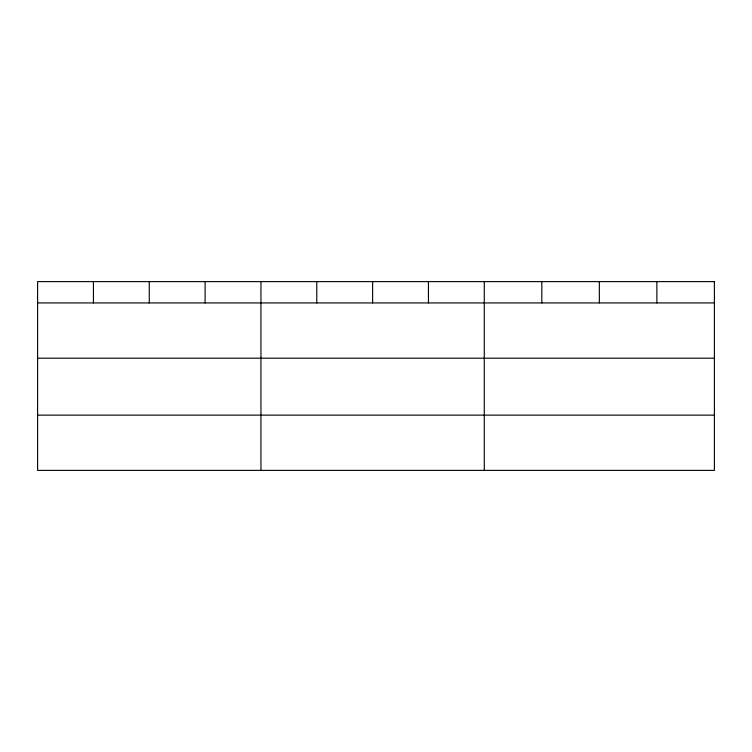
<?xml version="1.0" encoding="UTF-8"?>
<svg xmlns="http://www.w3.org/2000/svg" width="752" height="752" viewBox="0 0 752 752"><rect width="100%" height="100%" fill="white"/><g stroke="black" fill="none" stroke-linecap="round" stroke-linejoin="round"><path stroke-width="1.13" d="M37.6 302.934L714.4 302.934M37.6 358.196L714.4 358.196M37.6 415.132L714.4 415.132M656.872 281.615L656.872 302.934M599.344 281.615L599.344 302.934M541.816 281.615L541.816 302.934M484.288 281.615L484.288 470.385M428.452 281.615L428.452 302.934M372.616 281.615L372.616 302.934M316.78 281.615L316.78 302.934M260.944 281.615L260.944 470.385M205.108 281.615L205.108 302.934M149.272 281.615L149.272 302.934M93.436 281.615L93.436 302.934M714.4 281.615L37.6 281.615L37.6 470.385L714.4 470.385L714.4 281.615"/></g></svg>
